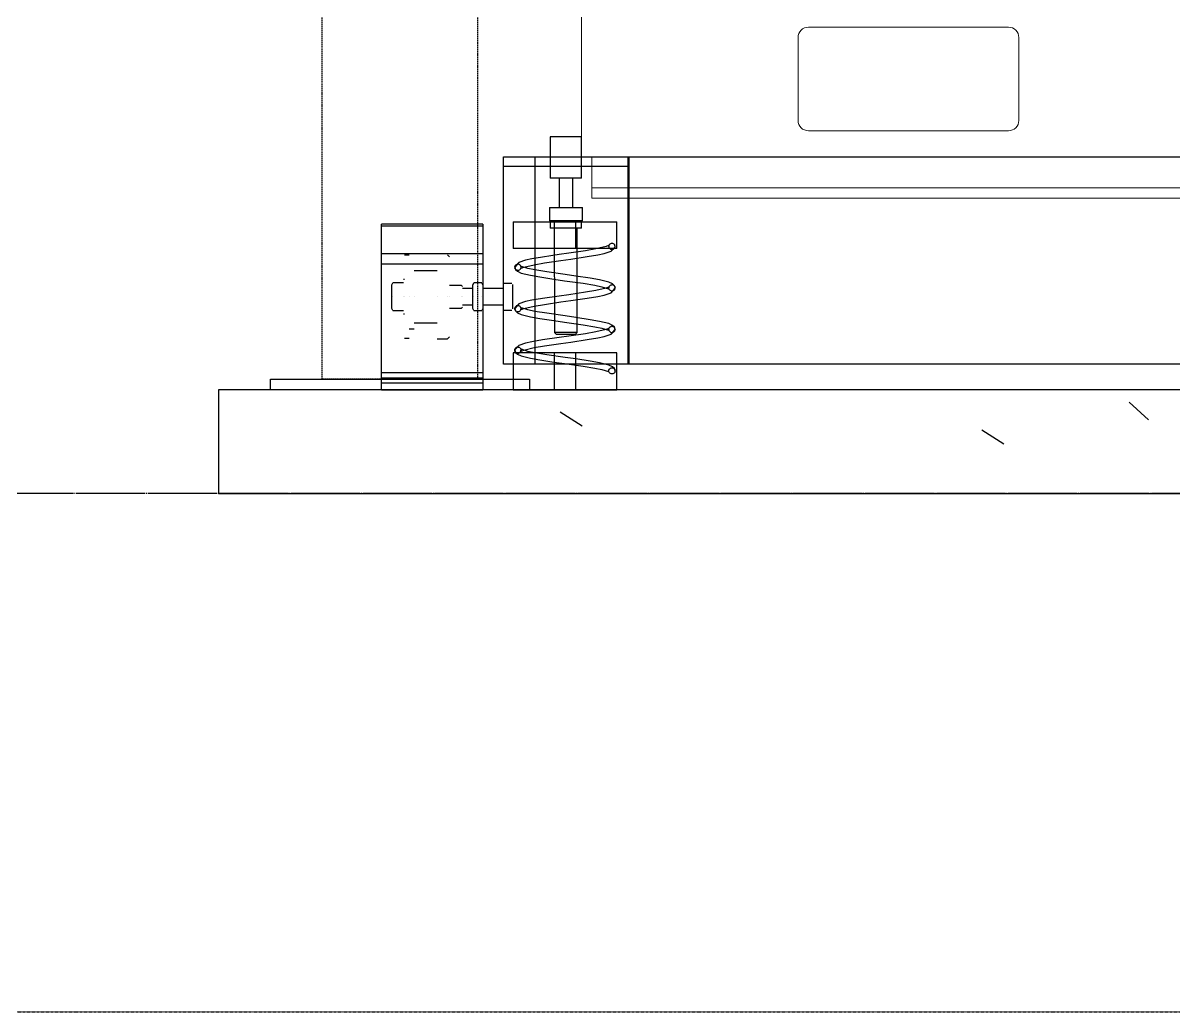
# Model space of a CAD drawing. Extents: x -76427 to 292734, y -42117 to 131250.
# Drawn here: x 11161 to 12272, y -39555 to -38601 of the extents above; entities that cross this region are included whole.
import ezdxf
from ezdxf.xclip import XClip

# ---------------------------------------------------------------- set-up
doc = ezdxf.new("R2010")
doc.units = 0
doc.header["$LTSCALE"] = 10
doc.header["$XCLIPFRAME"] = 2
for name, pattern in [('TPH12-SEC-@E$0$CENTERK5', [6.916, 6.667, -0.083, 0.083, -0.083]), ('TPH12-SEC-@E$0$DOTK1', [0.1, 0.05, -0.05]), ('XFM7P10PV$0$HIDDEN', [0.375, 0.25, -0.125]), ('XFM7P10PV-200K$0$HIDDEN', [0.375, 0.25, -0.125])]:
    doc.linetypes.add(name, pattern=pattern)
for name, color, linetype in [('TPH12-SEC-@E$0$H-SIN', 252, 'TPH12-SEC-@E$0$CENTERK5'), ('TPH12-SEC-@E$0$SUGATAD', 252, 'TPH12-SEC-@E$0$DOTK1'), ('XFM7P10PV$0$A-FLOR', 252, 'Continuous'), ('XFM7P10PV$0$AP5B-SM-08-FNN-300-A(B)-LB1$0$0-支架', 252, 'Continuous'), ('XFM7P10PV$0$M-EXH-EQPM', 252, 'Continuous'), ('XFM7P10PV-200K$0$A-FLOR', 192, 'Continuous'), ('XFM7P10PV-200K$0$AP5B-SM-08-FNN-300-A(B)-LB1$0$0-支架', 7, 'Continuous'), ('XFM7P10PV-200K$0$M-EXH-EQPM', 22, 'Continuous')]:
    doc.layers.add(name, color=color, linetype=linetype)
doc.layers.add('XFM7P10PV$0$PV-EQ(50K)', color=252, linetype='Continuous', lineweight=9)
doc.layers.add('XFM7P10PV-200K$0$PV-EQ(50K)', color=22, linetype='Continuous', lineweight=9)

# ---------------------------------------------------------------- blocks, each defined once
blk = doc.blocks.new('TPH12-SEC-@E')
at = {"layer": 'TPH12-SEC-@E$0$H-SIN'}
blk.add_line((298929.6, 383500), (18729.6, 383500), dxfattribs=at)
at = {"layer": 'TPH12-SEC-@E$0$SUGATAD', "ltscale": 0.5}
blk.add_line((40050, 383000), (46650, 383000), dxfattribs=at)
blk = doc.blocks.new('XFM7P10PV-200K$0$A$Cf6a59fa3')
for p, q in [((4.5, 40), (4.5, 206)), ((223.5, 165), (416.5, 165)), ((213.5, 75), (213.5, 155)), ((426.5, 155), (426.5, 75)), ((416.5, 65), (223.5, 65)), ((2854.5, 40), (4.5, 40)), ((14.5, 10), (14.5, 40)), ((14.5, 10), (14.5, 0)), ((2844.5, 10), (14.5, 10)), ((2844.5, 0), (14.5, 0))]:
    blk.add_line(p, q)
for centre, start, end in [((223.5, 155), 90, 180), ((416.5, 155), 0, 90), ((223.5, 75), 180, 270), ((416.5, 75), 270, 0)]:
    blk.add_arc(centre, 10, start, end)
blk = doc.blocks.new('XFM7P10PV-200K$0$A$C670e2f6c')
at = {"layer": 'XFM7P10PV-200K$0$A-FLOR', "linetype": 'Continuous'}
for p, q in [((721.5, 40.1), (740.1, 23.1)), ((172.4, 30.7), (193.6, 17.2)), ((579.2, 13.5), (600.4, 0))]:
    blk.add_line(p, q, dxfattribs=at)
at = {"layer": 'XFM7P10PV-200K$0$M-EXH-EQPM'}
for p, q in [((163, 296.1), (163, 256.1)), ((193, 296.1), (163, 296.1)), ((193, 256.1), (193, 296.1)), ((118, 276.8), (118, 276.8)), ((118, 276.8), (3118, 276.8)), ((118, 76.8), (118, 276.8)), ((118, 267.8), (118, 267.8)), ((118, 267.8), (238, 267.8)), ((148, 276.8), (148, 276.8)), ((148, 276.8), (148, 76.8)), ((238, 276.8), (238, 276.8)), ((238, 76.8), (238, 276.8)), ((238, 267.8), (238, 267.8)), ((239, 76.8), (239, 276.8)), ((239, 276.8), (239, 276.8)), ((193, 256.1), (163, 256.1)), ((171.4, 256.1), (171.4, 228)), ((184.6, 228), (184.6, 256.1)), ((162.1, 228), (162.1, 215.1)), ((162.1, 228), (193.9, 228)), ((193.9, 215.1), (193.9, 228)), ((0, 51.8), (0, 211.8)), ((0, 211.8), (0, 211.8)), ((98, 211.8), (0, 211.8)), ((98, 211.8), (98, 211.8)), ((98, 211.8), (98, 51.8)), ((127.1, 214.2), (127.1, 188.3)), ((127.1, 214.2), (227.1, 214.2)), ((193.9, 215.1), (162.1, 215.1)), ((164.2, 215.1), (163, 214.5)), ((163, 214.5), (163, 208.1)), ((166.8, 214.2), (167, 107.2)), ((187.5, 188.3), (187.5, 214.2)), ((193, 214.5), (191.8, 215.1)), ((193, 208.1), (193, 214.5)), ((227.1, 188.3), (227.1, 214.2)), ((0, 209.8), (0, 209.8)), ((98, 209.8), (0, 209.8)), ((98, 209.8), (98, 209.8)), ((193, 208.1), (163, 208.1)), ((189, 107.2), (189, 208.1)), ((216.9, 190.2), (206.8, 187.9)), ((219.9, 191.5), (216.9, 190.2)), ((219.5, 190.3), (219.9, 191.5)), ((219.6, 191.1), (219.5, 190.3)), ((219.5, 190.3), (219.6, 189.5)), ((219.9, 191.8), (219.6, 191.1)), ((219.6, 189.5), (219.9, 188.8)), ((220.3, 192.4), (219.9, 191.8)), ((219.9, 191.5), (219.9, 191.5)), ((219.9, 188.8), (220.3, 188.2)), ((221, 192.9), (220.3, 192.4)), ((221.7, 193.2), (221, 192.9)), ((222.5, 193.3), (221.7, 193.2)), ((221.7, 185.7), (225.5, 190.1)), ((223.2, 193.2), (222.5, 193.3)), ((224, 192.9), (223.2, 193.2)), ((224.6, 192.4), (224, 192.9)), ((225.1, 191.8), (224.6, 192.4)), ((224.6, 188.2), (225.1, 188.8)), ((225.4, 191.1), (225.1, 191.8)), ((225.1, 188.8), (225.4, 189.5)), ((225.5, 190.3), (225.4, 191.1)), ((225.4, 189.5), (225.5, 190.3)), ((225.5, 190.1), (225.5, 190.3)), ((0, 183.3), (0, 183.3)), ((98, 183.3), (0, 183.3)), ((26.7, 181.8), (22.2, 181.8)), ((65.7, 180.3), (63.7, 182.3)), ((98, 183.3), (98, 183.3)), ((227.1, 188.3), (127.1, 188.3)), ((145.3, 178.4), (139.2, 177.1)), ((155.5, 180.1), (145.3, 178.4)), ((171.5, 182.5), (155.5, 180.1)), ((180.9, 183.8), (171.5, 182.5)), ((173.3, 176.8), (182.7, 178.1)), ((196.8, 186.2), (180.9, 183.8)), ((182.7, 178.1), (198.7, 180.5)), ((206.8, 187.9), (196.8, 186.2)), ((198.7, 180.5), (208.9, 182.2)), ((208.9, 182.2), (215, 183.5)), ((215, 183.5), (221.7, 185.7)), ((220.3, 188.2), (221, 187.7)), ((221, 187.7), (221.7, 187.4)), ((221.7, 187.4), (222.5, 187.3)), ((222.5, 187.3), (223.2, 187.4)), ((223.2, 187.4), (224, 187.7)), ((224, 187.7), (224.6, 188.2)), ((98, 173.3), (0, 173.3)), ((53.7, 166.8), (31.7, 166.8)), ((132.5, 174.9), (128.7, 170.5)), ((128.7, 170.3), (128.8, 171.1)), ((128.7, 170.5), (128.7, 170.3)), ((128.7, 170.3), (128.8, 169.5)), ((128.7, 170.3), (129.4, 168.1)), ((129.1, 171.8), (128.8, 171.1)), ((129.1, 168.8), (128.8, 169.5)), ((129.1, 171.8), (129.6, 172.4)), ((129.6, 168.2), (129.1, 168.8)), ((129.4, 168.1), (131.2, 166.4)), ((129.6, 172.4), (130.2, 172.9)), ((130.2, 167.7), (129.6, 168.2)), ((130.2, 172.9), (131, 173.2)), ((131, 167.4), (130.2, 167.7)), ((131.7, 173.3), (131, 173.2)), ((131, 167.4), (131.7, 167.3)), ((132.5, 173.2), (131.7, 173.3)), ((131.7, 167.3), (132.5, 167.4)), ((139.2, 177.1), (132.5, 174.9)), ((132.5, 173.2), (133.2, 172.9)), ((132.5, 167.4), (133.2, 167.7)), ((133.2, 172.9), (133.9, 172.4)), ((133.9, 168.2), (133.2, 167.7)), ((134.3, 171.8), (133.9, 172.4)), ((133.9, 168.2), (134.3, 168.8)), ((134.6, 171.1), (134.3, 171.8)), ((134.3, 169.1), (137.3, 170.4)), ((134.7, 170.3), (134.3, 169.1)), ((134.3, 168.8), (134.6, 169.5)), ((134.3, 169.1), (134.3, 169.1)), ((134.6, 171.1), (134.7, 170.3)), ((134.7, 170.3), (134.6, 169.5)), ((135.1, 171.1), (134.7, 170.3)), ((141.4, 169.1), (135.1, 171.1)), ((137.3, 170.4), (147.4, 172.7)), ((148.1, 167.7), (141.4, 169.1)), ((147.4, 172.7), (157.4, 174.4)), ((159.5, 165.9), (148.1, 167.7)), ((157.4, 174.4), (173.3, 176.8)), ((22.2, 158.5), (21.3, 158.5)), ((131.2, 166.4), (134.9, 164.7)), ((134.9, 164.7), (143.9, 162.5)), ((143.9, 162.5), (152.8, 160.9)), ((152.8, 160.9), (166.5, 158.8)), ((177.4, 163.3), (159.5, 165.9)), ((166.5, 158.8), (176.8, 157.3)), ((176.8, 157.3), (194.7, 154.8)), ((187.7, 161.8), (177.4, 163.3)), ((201.4, 159.7), (187.7, 161.8)), ((210.3, 158.1), (201.4, 159.7)), ((219.3, 155.9), (210.3, 158.1)), ((223, 154.2), (219.3, 155.9)), ((10, 153.2), (11, 155.2)), ((10, 130.4), (10, 153.2)), ((21.3, 155.2), (11, 155.2)), ((77.2, 152.8), (65.7, 152.8)), ((78.2, 151.8), (77.2, 152.8)), ((88.2, 149.8), (78.2, 149.8)), ((88.2, 153.1), (89.2, 155.3)), ((88.2, 130.5), (88.2, 153.1)), ((96.9, 155.3), (89.2, 155.3)), ((96.9, 155.3), (98, 153.1)), ((118.1, 149.8), (98, 149.8)), ((125.8, 154.6), (118.1, 154.6)), ((126.8, 130.1), (126.8, 153.6)), ((196.8, 146.2), (180.9, 143.8)), ((194.7, 154.8), (206.1, 152.9)), ((206.8, 147.9), (196.8, 146.2)), ((206.1, 152.9), (212.8, 151.5)), ((216.9, 150.2), (206.8, 147.9)), ((212.8, 151.5), (219.1, 149.6)), ((215, 143.5), (221.7, 145.7)), ((219.9, 151.5), (216.9, 150.2)), ((219.1, 149.6), (219.5, 150.3)), ((219.5, 150.3), (219.9, 151.5)), ((219.6, 151.1), (219.5, 150.3)), ((219.6, 149.5), (219.5, 150.3)), ((219.6, 151.1), (219.9, 151.8)), ((219.6, 149.5), (219.9, 148.8)), ((219.9, 151.8), (220.3, 152.4)), ((219.9, 151.5), (219.9, 151.5)), ((219.9, 148.8), (220.3, 148.2)), ((221, 152.9), (220.3, 152.4)), ((221, 147.7), (220.3, 148.2)), ((221, 152.9), (221.7, 153.2)), ((221.7, 147.4), (221, 147.7)), ((221.7, 153.2), (222.5, 153.3)), ((221.7, 145.7), (225.5, 150.1)), ((221.7, 147.4), (222.5, 147.3)), ((223.2, 153.2), (222.5, 153.3)), ((223.2, 147.4), (222.5, 147.3)), ((224.8, 152.5), (223, 154.2)), ((223.2, 153.2), (224, 152.9)), ((224, 147.7), (223.2, 147.4)), ((224, 152.9), (224.6, 152.4)), ((224, 147.7), (224.6, 148.2)), ((224.6, 152.4), (225.1, 151.8)), ((224.6, 148.2), (225.1, 148.8)), ((225.5, 150.3), (224.8, 152.5)), ((225.1, 151.8), (225.4, 151.1)), ((225.1, 148.8), (225.4, 149.5)), ((225.4, 151.1), (225.5, 150.3)), ((225.4, 149.5), (225.5, 150.3)), ((225.5, 150.1), (225.5, 150.3)), ((11, 141.8), (11, 141.8)), ((21.3, 141.8), (21.3, 141.8)), ((22.2, 141.8), (22.2, 141.8)), ((26.7, 141.8), (26.7, 141.8)), ((31.7, 141.8), (31.7, 141.8)), ((53.7, 141.8), (53.7, 141.8)), ((63.7, 141.8), (63.7, 141.8)), ((65.7, 141.8), (65.7, 141.8)), ((77.2, 141.8), (77.2, 141.8)), ((78.2, 141.8), (78.2, 141.8)), ((78.2, 133.9), (88.2, 133.9)), ((88.2, 141.8), (88.2, 141.8)), ((89.2, 141.8), (89.2, 141.8)), ((96.9, 141.8), (96.9, 141.8)), ((98, 141.8), (98, 141.8)), ((98, 133.9), (118.1, 133.9)), ((118.1, 141.8), (118.1, 141.8)), ((132.5, 134.9), (128.7, 130.5)), ((131, 133.2), (131.7, 133.3)), ((132.5, 133.2), (131.7, 133.3)), ((139.2, 137.1), (132.5, 134.9)), ((145.3, 138.4), (139.2, 137.1)), ((155.5, 140.1), (145.3, 138.4)), ((147.4, 132.7), (157.4, 134.4)), ((171.5, 142.5), (155.5, 140.1)), ((157.4, 134.4), (173.3, 136.8)), ((180.9, 143.8), (171.5, 142.5)), ((173.3, 136.8), (182.7, 138.1)), ((182.7, 138.1), (198.7, 140.5)), ((198.7, 140.5), (208.9, 142.2)), ((208.9, 142.2), (215, 143.5)), ((11, 128.4), (10, 130.4)), ((11, 128.4), (21.3, 128.4)), ((21.3, 125.2), (22.2, 125.2)), ((65.7, 130.8), (77.2, 130.8)), ((77.2, 130.8), (78.2, 131.8)), ((89.2, 128.4), (88.2, 130.5)), ((89.2, 128.4), (96.9, 128.4)), ((98, 130.5), (96.9, 128.4)), ((118.1, 129), (125.8, 129)), ((128.7, 130.3), (128.8, 131.1)), ((128.7, 130.5), (128.7, 130.3)), ((128.7, 130.3), (129.4, 128.1)), ((128.8, 129.5), (128.7, 130.3)), ((129.1, 131.8), (128.8, 131.1)), ((129.1, 128.8), (128.8, 129.5)), ((129.6, 132.4), (129.1, 131.8)), ((129.1, 128.8), (129.6, 128.2)), ((129.4, 128.1), (131.2, 126.4)), ((129.6, 132.4), (130.2, 132.9)), ((129.6, 128.2), (130.2, 127.7)), ((131, 133.2), (130.2, 132.9)), ((130.2, 127.7), (131, 127.4)), ((131.7, 127.3), (131, 127.4)), ((131.2, 126.4), (134.9, 124.7)), ((132.5, 127.4), (131.7, 127.3)), ((132.5, 133.2), (133.2, 132.9)), ((133.2, 127.7), (132.5, 127.4)), ((133.2, 132.9), (133.9, 132.4)), ((133.9, 128.2), (133.2, 127.7)), ((134.3, 131.8), (133.9, 132.4)), ((133.9, 128.2), (134.3, 128.8)), ((134.6, 131.1), (134.3, 131.8)), ((134.3, 129.1), (137.3, 130.4)), ((134.7, 130.3), (134.3, 129.1)), ((134.3, 128.8), (134.6, 129.5)), ((134.3, 129.1), (134.3, 129.1)), ((134.6, 131.1), (134.7, 130.3)), ((134.7, 130.3), (134.6, 129.5)), ((135.1, 131.1), (134.7, 130.3)), ((134.9, 124.7), (143.9, 122.5)), ((141.4, 129.1), (135.1, 131.1)), ((137.3, 130.4), (147.4, 132.7)), ((148.1, 127.7), (141.4, 129.1)), ((143.9, 122.5), (152.8, 120.9)), ((159.5, 125.9), (148.1, 127.7)), ((177.4, 123.3), (159.5, 125.9)), ((187.7, 121.8), (177.4, 123.3)), ((31.7, 116.8), (53.7, 116.8)), ((152.8, 120.9), (166.5, 118.8)), ((166.5, 118.8), (176.8, 117.3)), ((176.8, 117.3), (194.7, 114.8)), ((201.4, 119.7), (187.7, 121.8)), ((194.7, 114.8), (206.1, 112.9)), ((210.3, 118.1), (201.4, 119.7)), ((206.1, 112.9), (212.8, 111.5)), ((219.3, 115.9), (210.3, 118.1)), ((212.8, 111.5), (219.1, 109.6)), ((219.9, 111.5), (216.9, 110.2)), ((223, 114.2), (219.3, 115.9)), ((219.5, 110.3), (219.9, 111.5)), ((219.5, 110.3), (219.6, 111.1)), ((219.9, 111.8), (219.6, 111.1)), ((219.9, 111.8), (220.3, 112.4)), ((219.9, 111.5), (219.9, 111.5)), ((221, 112.9), (220.3, 112.4)), ((221, 112.9), (221.7, 113.2)), ((222.5, 113.3), (221.7, 113.2)), ((222.5, 113.3), (223.2, 113.2)), ((224.8, 112.5), (223, 114.2)), ((223.2, 113.2), (224, 112.9)), ((224, 112.9), (224.6, 112.4)), ((225.1, 111.8), (224.6, 112.4)), ((225.5, 110.3), (224.8, 112.5)), ((225.4, 111.1), (225.1, 111.8)), ((225.5, 110.3), (225.4, 111.1)), ((22.2, 101.8), (26.7, 101.8)), ((26.7, 110.8), (31.7, 110.8)), ((53.7, 101.3), (63.7, 101.3)), ((63.7, 101.3), (65.7, 103.3)), ((155.5, 100.1), (145.3, 98.4)), ((171.5, 102.5), (155.5, 100.1)), ((167, 107.2), (168.9, 105.3)), ((189, 107.2), (167, 107.2)), ((187.1, 105.3), (168.9, 105.3)), ((180.9, 103.8), (171.5, 102.5)), ((196.8, 106.2), (180.9, 103.8)), ((182.7, 98.1), (198.7, 100.5)), ((187.1, 105.3), (189, 107.2)), ((206.8, 107.9), (196.8, 106.2)), ((198.7, 100.5), (208.9, 102.2)), ((216.9, 110.2), (206.8, 107.9)), ((208.9, 102.2), (215, 103.5)), ((215, 103.5), (221.7, 105.7)), ((219.1, 109.6), (219.5, 110.3)), ((219.5, 110.3), (219.6, 109.5)), ((219.6, 109.5), (219.9, 108.8)), ((220.3, 108.2), (219.9, 108.8)), ((220.3, 108.2), (221, 107.7)), ((221, 107.7), (221.7, 107.4)), ((221.7, 105.7), (225.5, 110.1)), ((221.7, 107.4), (222.5, 107.3)), ((222.5, 107.3), (223.2, 107.4)), ((224, 107.7), (223.2, 107.4)), ((224.6, 108.2), (224, 107.7)), ((225.1, 108.8), (224.6, 108.2)), ((225.1, 108.8), (225.4, 109.5)), ((225.5, 110.3), (225.4, 109.5)), ((225.5, 110.1), (225.5, 110.3)), ((132.5, 94.9), (128.7, 90.5)), ((128.7, 90.3), (128.8, 91.1)), ((128.7, 90.5), (128.7, 90.3)), ((128.7, 90.3), (129.4, 88.1)), ((128.8, 89.5), (128.7, 90.3)), ((128.8, 91.1), (129.1, 91.8)), ((129.1, 88.8), (128.8, 89.5)), ((129.6, 92.4), (129.1, 91.8)), ((130.2, 92.9), (129.6, 92.4)), ((131, 93.2), (130.2, 92.9)), ((131.7, 93.3), (131, 93.2)), ((131.7, 93.3), (132.5, 93.2)), ((139.2, 97.1), (132.5, 94.9)), ((132.5, 93.2), (133.2, 92.9)), ((133.9, 92.4), (133.2, 92.9)), ((133.9, 92.4), (134.3, 91.8)), ((134.3, 91.8), (134.6, 91.1)), ((134.3, 89.1), (137.3, 90.4)), ((134.7, 90.3), (134.3, 89.1)), ((134.3, 88.8), (134.6, 89.5)), ((134.3, 89.1), (134.3, 89.1)), ((134.6, 91.1), (134.7, 90.3)), ((134.6, 89.5), (134.7, 90.3)), ((135.1, 91.1), (134.7, 90.3)), ((141.4, 89.1), (135.1, 91.1)), ((137.3, 90.4), (147.4, 92.7)), ((145.3, 98.4), (139.2, 97.1)), ((148.1, 87.7), (141.4, 89.1)), ((147.4, 92.7), (157.4, 94.4)), ((157.4, 94.4), (173.3, 96.8)), ((173.3, 96.8), (182.7, 98.1)), ((127.1, 87.8), (127.1, 51.8)), ((227.1, 87.8), (127.1, 87.8)), ((129.6, 88.2), (129.1, 88.8)), ((129.4, 88.1), (131.2, 86.4)), ((130.2, 87.7), (129.6, 88.2)), ((131, 87.4), (130.2, 87.7)), ((131, 87.4), (131.7, 87.3)), ((131.2, 86.4), (134.9, 84.7)), ((131.7, 87.3), (132.5, 87.4)), ((132.5, 87.4), (133.2, 87.7)), ((133.2, 87.7), (133.9, 88.2)), ((133.9, 88.2), (134.3, 88.8)), ((134.9, 84.7), (143.9, 82.5)), ((143.9, 82.5), (152.8, 80.9)), ((159.5, 85.9), (148.1, 87.7)), ((152.8, 80.9), (166.5, 78.8)), ((177.4, 83.3), (159.5, 85.9)), ((166.5, 78.8), (176.8, 77.3)), ((166.8, 87.8), (166.8, 51.8)), ((187.7, 81.8), (177.4, 83.3)), ((187.5, 51.8), (187.5, 87.8)), ((201.4, 79.7), (187.7, 81.8)), ((210.3, 78.1), (201.4, 79.7)), ((219.3, 75.9), (210.3, 78.1)), ((227.1, 51.8), (227.1, 87.8)), ((98, 68.3), (0, 68.3)), ((118, 76.8), (118, 76.8)), ((3118, 76.8), (118, 76.8)), ((148, 76.8), (148, 76.8)), ((176.8, 77.3), (194.7, 74.8)), ((194.7, 74.8), (206.1, 72.9)), ((206.1, 72.9), (212.8, 71.5)), ((212.8, 71.5), (219.1, 69.6)), ((219.1, 69.6), (219.5, 70.3)), ((223, 74.2), (219.3, 75.9)), ((219.5, 70.3), (219.6, 71.1)), ((219.6, 69.5), (219.5, 70.3)), ((219.6, 71.1), (219.9, 71.8)), ((219.9, 68.8), (219.6, 69.5)), ((219.9, 71.8), (220.3, 72.4)), ((220.3, 68.2), (219.9, 68.8)), ((220.3, 72.4), (221, 72.9)), ((221, 67.7), (220.3, 68.2)), ((221, 72.9), (221.7, 73.2)), ((221.7, 67.4), (221, 67.7)), ((221.7, 73.2), (222.5, 73.3)), ((222.5, 67.3), (221.7, 67.4)), ((222.5, 73.3), (223.2, 73.2)), ((223.2, 67.4), (222.5, 67.3)), ((224.8, 72.5), (223, 74.2)), ((223.2, 73.2), (224, 72.9)), ((224, 67.7), (223.2, 67.4)), ((224, 72.9), (224.6, 72.4)), ((224.6, 68.2), (224, 67.7)), ((224.6, 72.4), (225.1, 71.8)), ((225.1, 68.8), (224.6, 68.2)), ((225.5, 70.3), (224.8, 72.5)), ((225.1, 71.8), (225.4, 71.1)), ((225.4, 69.5), (225.1, 68.8)), ((225.4, 71.1), (225.5, 70.3)), ((225.5, 70.3), (225.4, 69.5)), ((238, 76.8), (238, 76.8)), ((239, 76.8), (239, 76.8)), ((98, 63.3), (0, 63.3)), ((0, 58.3), (0, 58.3)), ((98, 58.3), (0, 58.3)), ((98, 58.3), (98, 58.3)), ((0, 51.8), (0, 51.8)), ((98, 51.8), (0, 51.8)), ((98, 51.8), (98, 51.8)), ((227.1, 51.8), (127.1, 51.8))]:
    blk.add_line(p, q, dxfattribs=at)
blk = doc.blocks.new('XFM7P10PV-200K')
at = {"layer": 'XFM7P10PV-200K$0$AP5B-SM-08-FNN-300-A(B)-LB1$0$0-支架', "linetype": 'XFM7P10PV-200K$0$HIDDEN', "ltscale": 0.5, "elevation": 0}
blk.add_lwpolyline([(11450.1, -36454.6), (11600, -36454.6), (11600, -38944.1), (11450.1, -38944.1)], close=True, dxfattribs=at)
at = {"layer": 'XFM7P10PV-200K$0$AP5B-SM-08-FNN-300-A(B)-LB1$0$0-支架'}
for points in [[(11650.1, -38954.6), (11400.1, -38954.6), (11400.1, -38944.1), (11650.1, -38944.1)], [(14859, -38954.6), (11350.1, -38954.6), (11350.1, -39054.6), (14859, -39054.6)]]:
    blk.add_lwpolyline(points, close=True, dxfattribs=at)
blk.add_blockref('XFM7P10PV-200K$0$A$C670e2f6c', (11507.1, -39006.5))
at = {"layer": 'XFM7P10PV-200K$0$PV-EQ(50K)'}
blk.add_blockref('XFM7P10PV-200K$0$A$Cf6a59fa3', (11695.6, -38769.6), dxfattribs=at)
blk = doc.blocks.new('XFM7P10PV$0$A$Cf6a59fa3')
for p, q in [((4.5, 40), (4.5, 206)), ((223.5, 165), (416.5, 165)), ((213.5, 75), (213.5, 155)), ((426.5, 155), (426.5, 75)), ((416.5, 65), (223.5, 65)), ((2854.5, 40), (4.5, 40)), ((14.5, 10), (14.5, 40)), ((14.5, 10), (14.5, 0)), ((2844.5, 10), (14.5, 10)), ((2844.5, 0), (14.5, 0))]:
    blk.add_line(p, q)
for centre, start, end in [((223.5, 155), 90, 180), ((416.5, 155), 0, 90), ((223.5, 75), 180, 270), ((416.5, 75), 270, 0)]:
    blk.add_arc(centre, 10, start, end)
blk = doc.blocks.new('XFM7P10PV$0$A$C670e2f6c')
at = {"layer": 'XFM7P10PV$0$A-FLOR', "linetype": 'Continuous'}
for p, q in [((721.5, 40.1), (740.1, 23.1)), ((172.4, 30.7), (193.6, 17.2)), ((579.2, 13.5), (600.4, 0))]:
    blk.add_line(p, q, dxfattribs=at)
at = {"layer": 'XFM7P10PV$0$M-EXH-EQPM'}
for p, q in [((163, 296.1), (163, 256.1)), ((193, 296.1), (163, 296.1)), ((193, 256.1), (193, 296.1)), ((118, 276.8), (118, 276.8)), ((118, 276.8), (3118, 276.8)), ((118, 76.8), (118, 276.8)), ((118, 267.8), (118, 267.8)), ((118, 267.8), (238, 267.8)), ((148, 276.8), (148, 276.8)), ((148, 276.8), (148, 76.8)), ((238, 276.8), (238, 276.8)), ((238, 76.8), (238, 276.8)), ((238, 267.8), (238, 267.8)), ((239, 76.8), (239, 276.8)), ((239, 276.8), (239, 276.8)), ((193, 256.1), (163, 256.1)), ((171.4, 256.1), (171.4, 228)), ((184.6, 228), (184.6, 256.1)), ((162.1, 228), (162.1, 215.1)), ((162.1, 228), (193.9, 228)), ((193.9, 215.1), (193.9, 228)), ((0, 51.8), (0, 211.8)), ((0, 211.8), (0, 211.8)), ((98, 211.8), (0, 211.8)), ((98, 211.8), (98, 211.8)), ((98, 211.8), (98, 51.8)), ((127.1, 214.2), (127.1, 188.3)), ((127.1, 214.2), (227.1, 214.2)), ((193.9, 215.1), (162.1, 215.1)), ((164.2, 215.1), (163, 214.5)), ((163, 214.5), (163, 208.1)), ((166.8, 214.2), (167, 107.2)), ((187.5, 188.3), (187.5, 214.2)), ((193, 214.5), (191.8, 215.1)), ((193, 208.1), (193, 214.5)), ((227.1, 188.3), (227.1, 214.2)), ((0, 209.8), (0, 209.8)), ((98, 209.8), (0, 209.8)), ((98, 209.8), (98, 209.8)), ((193, 208.1), (163, 208.1)), ((189, 107.2), (189, 208.1)), ((216.9, 190.2), (206.8, 187.9)), ((219.9, 191.5), (216.9, 190.2)), ((219.5, 190.3), (219.9, 191.5)), ((219.6, 191.1), (219.5, 190.3)), ((219.5, 190.3), (219.6, 189.5)), ((219.9, 191.8), (219.6, 191.1)), ((219.6, 189.5), (219.9, 188.8)), ((220.3, 192.4), (219.9, 191.8)), ((219.9, 191.5), (219.9, 191.5)), ((219.9, 188.8), (220.3, 188.2)), ((221, 192.9), (220.3, 192.4)), ((221.7, 193.2), (221, 192.9)), ((222.5, 193.3), (221.7, 193.2)), ((221.7, 185.7), (225.5, 190.1)), ((223.2, 193.2), (222.5, 193.3)), ((224, 192.9), (223.2, 193.2)), ((224.6, 192.4), (224, 192.9)), ((225.1, 191.8), (224.6, 192.4)), ((224.6, 188.2), (225.1, 188.8)), ((225.4, 191.1), (225.1, 191.8)), ((225.1, 188.8), (225.4, 189.5)), ((225.5, 190.3), (225.4, 191.1)), ((225.4, 189.5), (225.5, 190.3)), ((225.5, 190.1), (225.5, 190.3)), ((0, 183.3), (0, 183.3)), ((98, 183.3), (0, 183.3)), ((26.7, 181.8), (22.2, 181.8)), ((65.7, 180.3), (63.7, 182.3)), ((98, 183.3), (98, 183.3)), ((227.1, 188.3), (127.1, 188.3)), ((145.3, 178.4), (139.2, 177.1)), ((155.5, 180.1), (145.3, 178.4)), ((171.5, 182.5), (155.5, 180.1)), ((180.9, 183.8), (171.5, 182.5)), ((173.3, 176.8), (182.7, 178.1)), ((196.8, 186.2), (180.9, 183.8)), ((182.7, 178.1), (198.7, 180.5)), ((206.8, 187.9), (196.8, 186.2)), ((198.7, 180.5), (208.9, 182.2)), ((208.9, 182.2), (215, 183.5)), ((215, 183.5), (221.7, 185.7)), ((220.3, 188.2), (221, 187.7)), ((221, 187.7), (221.7, 187.4)), ((221.7, 187.4), (222.5, 187.3)), ((222.5, 187.3), (223.2, 187.4)), ((223.2, 187.4), (224, 187.7)), ((224, 187.7), (224.6, 188.2)), ((98, 173.3), (0, 173.3)), ((53.7, 166.8), (31.7, 166.8)), ((132.5, 174.9), (128.7, 170.5)), ((128.7, 170.3), (128.8, 171.1)), ((128.7, 170.5), (128.7, 170.3)), ((128.7, 170.3), (128.8, 169.5)), ((128.7, 170.3), (129.4, 168.1)), ((129.1, 171.8), (128.8, 171.1)), ((129.1, 168.8), (128.8, 169.5)), ((129.1, 171.8), (129.6, 172.4)), ((129.6, 168.2), (129.1, 168.8)), ((129.4, 168.1), (131.2, 166.4)), ((129.6, 172.4), (130.2, 172.9)), ((130.2, 167.7), (129.6, 168.2)), ((130.2, 172.9), (131, 173.2)), ((131, 167.4), (130.2, 167.7)), ((131.7, 173.3), (131, 173.2)), ((131, 167.4), (131.7, 167.3)), ((132.5, 173.2), (131.7, 173.3)), ((131.7, 167.3), (132.5, 167.4)), ((139.2, 177.1), (132.5, 174.9)), ((132.5, 173.2), (133.2, 172.9)), ((132.5, 167.4), (133.2, 167.7)), ((133.2, 172.9), (133.9, 172.4)), ((133.9, 168.2), (133.2, 167.7)), ((134.3, 171.8), (133.9, 172.4)), ((133.9, 168.2), (134.3, 168.8)), ((134.6, 171.1), (134.3, 171.8)), ((134.3, 169.1), (137.3, 170.4)), ((134.7, 170.3), (134.3, 169.1)), ((134.3, 168.8), (134.6, 169.5)), ((134.3, 169.1), (134.3, 169.1)), ((134.6, 171.1), (134.7, 170.3)), ((134.7, 170.3), (134.6, 169.5)), ((135.1, 171.1), (134.7, 170.3)), ((141.4, 169.1), (135.1, 171.1)), ((137.3, 170.4), (147.4, 172.7)), ((148.1, 167.7), (141.4, 169.1)), ((147.4, 172.7), (157.4, 174.4)), ((159.5, 165.9), (148.1, 167.7)), ((157.4, 174.4), (173.3, 176.8)), ((22.2, 158.5), (21.3, 158.5)), ((131.2, 166.4), (134.9, 164.7)), ((134.9, 164.7), (143.9, 162.5)), ((143.9, 162.5), (152.8, 160.9)), ((152.8, 160.9), (166.5, 158.8)), ((177.4, 163.3), (159.5, 165.9)), ((166.5, 158.8), (176.8, 157.3)), ((176.8, 157.3), (194.7, 154.8)), ((187.7, 161.8), (177.4, 163.3)), ((201.4, 159.7), (187.7, 161.8)), ((210.3, 158.1), (201.4, 159.7)), ((219.3, 155.9), (210.3, 158.1)), ((223, 154.2), (219.3, 155.9)), ((10, 153.2), (11, 155.2)), ((10, 130.4), (10, 153.2)), ((21.3, 155.2), (11, 155.2)), ((77.2, 152.8), (65.7, 152.8)), ((78.2, 151.8), (77.2, 152.8)), ((88.2, 149.8), (78.2, 149.8)), ((88.2, 153.1), (89.2, 155.3)), ((88.2, 130.5), (88.2, 153.1)), ((96.9, 155.3), (89.2, 155.3)), ((96.9, 155.3), (98, 153.1)), ((118.1, 149.8), (98, 149.8)), ((125.8, 154.6), (118.1, 154.6)), ((126.8, 130.1), (126.8, 153.6)), ((196.8, 146.2), (180.9, 143.8)), ((194.7, 154.8), (206.1, 152.9)), ((206.8, 147.9), (196.8, 146.2)), ((206.1, 152.9), (212.8, 151.5)), ((216.9, 150.2), (206.8, 147.9)), ((212.8, 151.5), (219.1, 149.6)), ((215, 143.5), (221.7, 145.7)), ((219.9, 151.5), (216.9, 150.2)), ((219.1, 149.6), (219.5, 150.3)), ((219.5, 150.3), (219.9, 151.5)), ((219.6, 151.1), (219.5, 150.3)), ((219.6, 149.5), (219.5, 150.3)), ((219.6, 151.1), (219.9, 151.8)), ((219.6, 149.5), (219.9, 148.8)), ((219.9, 151.8), (220.3, 152.4)), ((219.9, 151.5), (219.9, 151.5)), ((219.9, 148.8), (220.3, 148.2)), ((221, 152.9), (220.3, 152.4)), ((221, 147.7), (220.3, 148.2)), ((221, 152.9), (221.7, 153.2)), ((221.7, 147.4), (221, 147.7)), ((221.7, 153.2), (222.5, 153.3)), ((221.7, 145.7), (225.5, 150.1)), ((221.7, 147.4), (222.5, 147.3)), ((223.2, 153.2), (222.5, 153.3)), ((223.2, 147.4), (222.5, 147.3)), ((224.8, 152.5), (223, 154.2)), ((223.2, 153.2), (224, 152.9)), ((224, 147.7), (223.2, 147.4)), ((224, 152.9), (224.6, 152.4)), ((224, 147.7), (224.6, 148.2)), ((224.6, 152.4), (225.1, 151.8)), ((224.6, 148.2), (225.1, 148.8)), ((225.5, 150.3), (224.8, 152.5)), ((225.1, 151.8), (225.4, 151.1)), ((225.1, 148.8), (225.4, 149.5)), ((225.4, 151.1), (225.5, 150.3)), ((225.4, 149.5), (225.5, 150.3)), ((225.5, 150.1), (225.5, 150.3)), ((11, 141.8), (11, 141.8)), ((21.3, 141.8), (21.3, 141.8)), ((22.2, 141.8), (22.2, 141.8)), ((26.7, 141.8), (26.7, 141.8)), ((31.7, 141.8), (31.7, 141.8)), ((53.7, 141.8), (53.7, 141.8)), ((63.7, 141.8), (63.7, 141.8)), ((65.7, 141.8), (65.7, 141.8)), ((77.2, 141.8), (77.2, 141.8)), ((78.2, 141.8), (78.2, 141.8)), ((78.2, 133.9), (88.2, 133.9)), ((88.2, 141.8), (88.2, 141.8)), ((89.2, 141.8), (89.2, 141.8)), ((96.9, 141.8), (96.9, 141.8)), ((98, 141.8), (98, 141.8)), ((98, 133.9), (118.1, 133.9)), ((118.1, 141.8), (118.1, 141.8)), ((132.5, 134.9), (128.7, 130.5)), ((131, 133.2), (131.7, 133.3)), ((132.5, 133.2), (131.7, 133.3)), ((139.2, 137.1), (132.5, 134.9)), ((145.3, 138.4), (139.2, 137.1)), ((155.5, 140.1), (145.3, 138.4)), ((147.4, 132.7), (157.4, 134.4)), ((171.5, 142.5), (155.5, 140.1)), ((157.4, 134.4), (173.3, 136.8)), ((180.9, 143.8), (171.5, 142.5)), ((173.3, 136.8), (182.7, 138.1)), ((182.7, 138.1), (198.7, 140.5)), ((198.7, 140.5), (208.9, 142.2)), ((208.9, 142.2), (215, 143.5)), ((11, 128.4), (10, 130.4)), ((11, 128.4), (21.3, 128.4)), ((21.3, 125.2), (22.2, 125.2)), ((65.7, 130.8), (77.2, 130.8)), ((77.2, 130.8), (78.2, 131.8)), ((89.2, 128.4), (88.2, 130.5)), ((89.2, 128.4), (96.9, 128.4)), ((98, 130.5), (96.9, 128.4)), ((118.1, 129), (125.8, 129)), ((128.7, 130.3), (128.8, 131.1)), ((128.7, 130.5), (128.7, 130.3)), ((128.7, 130.3), (129.4, 128.1)), ((128.8, 129.5), (128.7, 130.3)), ((129.1, 131.8), (128.8, 131.1)), ((129.1, 128.8), (128.8, 129.5)), ((129.6, 132.4), (129.1, 131.8)), ((129.1, 128.8), (129.6, 128.2)), ((129.4, 128.1), (131.2, 126.4)), ((129.6, 132.4), (130.2, 132.9)), ((129.6, 128.2), (130.2, 127.7)), ((131, 133.2), (130.2, 132.9)), ((130.2, 127.7), (131, 127.4)), ((131.7, 127.3), (131, 127.4)), ((131.2, 126.4), (134.9, 124.7)), ((132.5, 127.4), (131.7, 127.3)), ((132.5, 133.2), (133.2, 132.9)), ((133.2, 127.7), (132.5, 127.4)), ((133.2, 132.9), (133.9, 132.4)), ((133.9, 128.2), (133.2, 127.7)), ((134.3, 131.8), (133.9, 132.4)), ((133.9, 128.2), (134.3, 128.8)), ((134.6, 131.1), (134.3, 131.8)), ((134.3, 129.1), (137.3, 130.4)), ((134.7, 130.3), (134.3, 129.1)), ((134.3, 128.8), (134.6, 129.5)), ((134.3, 129.1), (134.3, 129.1)), ((134.6, 131.1), (134.7, 130.3)), ((134.7, 130.3), (134.6, 129.5)), ((135.1, 131.1), (134.7, 130.3)), ((134.9, 124.7), (143.9, 122.5)), ((141.4, 129.1), (135.1, 131.1)), ((137.3, 130.4), (147.4, 132.7)), ((148.1, 127.7), (141.4, 129.1)), ((143.9, 122.5), (152.8, 120.9)), ((159.5, 125.9), (148.1, 127.7)), ((177.4, 123.3), (159.5, 125.9)), ((187.7, 121.8), (177.4, 123.3)), ((31.7, 116.8), (53.7, 116.8)), ((152.8, 120.9), (166.5, 118.8)), ((166.5, 118.8), (176.8, 117.3)), ((176.8, 117.3), (194.7, 114.8)), ((201.4, 119.7), (187.7, 121.8)), ((194.7, 114.8), (206.1, 112.9)), ((210.3, 118.1), (201.4, 119.7)), ((206.1, 112.9), (212.8, 111.5)), ((219.3, 115.9), (210.3, 118.1)), ((212.8, 111.5), (219.1, 109.6)), ((219.9, 111.5), (216.9, 110.2)), ((223, 114.2), (219.3, 115.9)), ((219.5, 110.3), (219.9, 111.5)), ((219.5, 110.3), (219.6, 111.1)), ((219.9, 111.8), (219.6, 111.1)), ((219.9, 111.8), (220.3, 112.4)), ((219.9, 111.5), (219.9, 111.5)), ((221, 112.9), (220.3, 112.4)), ((221, 112.9), (221.7, 113.2)), ((222.5, 113.3), (221.7, 113.2)), ((222.5, 113.3), (223.2, 113.2)), ((224.8, 112.5), (223, 114.2)), ((223.2, 113.2), (224, 112.9)), ((224, 112.9), (224.6, 112.4)), ((225.1, 111.8), (224.6, 112.4)), ((225.5, 110.3), (224.8, 112.5)), ((225.4, 111.1), (225.1, 111.8)), ((225.5, 110.3), (225.4, 111.1)), ((22.2, 101.8), (26.7, 101.8)), ((26.7, 110.8), (31.7, 110.8)), ((53.7, 101.3), (63.7, 101.3)), ((63.7, 101.3), (65.7, 103.3)), ((155.5, 100.1), (145.3, 98.4)), ((171.5, 102.5), (155.5, 100.1)), ((167, 107.2), (168.9, 105.3)), ((189, 107.2), (167, 107.2)), ((187.1, 105.3), (168.9, 105.3)), ((180.9, 103.8), (171.5, 102.5)), ((196.8, 106.2), (180.9, 103.8)), ((182.7, 98.1), (198.7, 100.5)), ((187.1, 105.3), (189, 107.2)), ((206.8, 107.9), (196.8, 106.2)), ((198.7, 100.5), (208.9, 102.2)), ((216.9, 110.2), (206.8, 107.9)), ((208.9, 102.2), (215, 103.5)), ((215, 103.5), (221.7, 105.7)), ((219.1, 109.6), (219.5, 110.3)), ((219.5, 110.3), (219.6, 109.5)), ((219.6, 109.5), (219.9, 108.8)), ((220.3, 108.2), (219.9, 108.8)), ((220.3, 108.2), (221, 107.7)), ((221, 107.7), (221.7, 107.4)), ((221.7, 105.7), (225.5, 110.1)), ((221.7, 107.4), (222.5, 107.3)), ((222.5, 107.3), (223.2, 107.4)), ((224, 107.7), (223.2, 107.4)), ((224.6, 108.2), (224, 107.7)), ((225.1, 108.8), (224.6, 108.2)), ((225.1, 108.8), (225.4, 109.5)), ((225.5, 110.3), (225.4, 109.5)), ((225.5, 110.1), (225.5, 110.3)), ((132.5, 94.9), (128.7, 90.5)), ((128.7, 90.3), (128.8, 91.1)), ((128.7, 90.5), (128.7, 90.3)), ((128.7, 90.3), (129.4, 88.1)), ((128.8, 89.5), (128.7, 90.3)), ((128.8, 91.1), (129.1, 91.8)), ((129.1, 88.8), (128.8, 89.5)), ((129.6, 92.4), (129.1, 91.8)), ((130.2, 92.9), (129.6, 92.4)), ((131, 93.2), (130.2, 92.9)), ((131.7, 93.3), (131, 93.2)), ((131.7, 93.3), (132.5, 93.2)), ((139.2, 97.1), (132.5, 94.9)), ((132.5, 93.2), (133.2, 92.9)), ((133.9, 92.4), (133.2, 92.9)), ((133.9, 92.4), (134.3, 91.8)), ((134.3, 91.8), (134.6, 91.1)), ((134.3, 89.1), (137.3, 90.4)), ((134.7, 90.3), (134.3, 89.1)), ((134.3, 88.8), (134.6, 89.5)), ((134.3, 89.1), (134.3, 89.1)), ((134.6, 91.1), (134.7, 90.3)), ((134.6, 89.5), (134.7, 90.3)), ((135.1, 91.1), (134.7, 90.3)), ((141.4, 89.1), (135.1, 91.1)), ((137.3, 90.4), (147.4, 92.7)), ((145.3, 98.4), (139.2, 97.1)), ((148.1, 87.7), (141.4, 89.1)), ((147.4, 92.7), (157.4, 94.4)), ((157.4, 94.4), (173.3, 96.8)), ((173.3, 96.8), (182.7, 98.1)), ((127.1, 87.8), (127.1, 51.8)), ((227.1, 87.8), (127.1, 87.8)), ((129.6, 88.2), (129.1, 88.8)), ((129.4, 88.1), (131.2, 86.4)), ((130.2, 87.7), (129.6, 88.2)), ((131, 87.4), (130.2, 87.7)), ((131, 87.4), (131.7, 87.3)), ((131.2, 86.4), (134.9, 84.7)), ((131.7, 87.3), (132.5, 87.4)), ((132.5, 87.4), (133.2, 87.7)), ((133.2, 87.7), (133.9, 88.2)), ((133.9, 88.2), (134.3, 88.8)), ((134.9, 84.7), (143.9, 82.5)), ((143.9, 82.5), (152.8, 80.9)), ((159.5, 85.9), (148.1, 87.7)), ((152.8, 80.9), (166.5, 78.8)), ((177.4, 83.3), (159.5, 85.9)), ((166.5, 78.8), (176.8, 77.3)), ((166.8, 87.8), (166.8, 51.8)), ((187.7, 81.8), (177.4, 83.3)), ((187.5, 51.8), (187.5, 87.8)), ((201.4, 79.7), (187.7, 81.8)), ((210.3, 78.1), (201.4, 79.7)), ((219.3, 75.9), (210.3, 78.1)), ((227.1, 51.8), (227.1, 87.8)), ((98, 68.3), (0, 68.3)), ((118, 76.8), (118, 76.8)), ((3118, 76.8), (118, 76.8)), ((148, 76.8), (148, 76.8)), ((176.8, 77.3), (194.7, 74.8)), ((194.7, 74.8), (206.1, 72.9)), ((206.1, 72.9), (212.8, 71.5)), ((212.8, 71.5), (219.1, 69.6)), ((219.1, 69.6), (219.5, 70.3)), ((223, 74.2), (219.3, 75.9)), ((219.5, 70.3), (219.6, 71.1)), ((219.6, 69.5), (219.5, 70.3)), ((219.6, 71.1), (219.9, 71.8)), ((219.9, 68.8), (219.6, 69.5)), ((219.9, 71.8), (220.3, 72.4)), ((220.3, 68.2), (219.9, 68.8)), ((220.3, 72.4), (221, 72.9)), ((221, 67.7), (220.3, 68.2)), ((221, 72.9), (221.7, 73.2)), ((221.7, 67.4), (221, 67.7)), ((221.7, 73.2), (222.5, 73.3)), ((222.5, 67.3), (221.7, 67.4)), ((222.5, 73.3), (223.2, 73.2)), ((223.2, 67.4), (222.5, 67.3)), ((224.8, 72.5), (223, 74.2)), ((223.2, 73.2), (224, 72.9)), ((224, 67.7), (223.2, 67.4)), ((224, 72.9), (224.6, 72.4)), ((224.6, 68.2), (224, 67.7)), ((224.6, 72.4), (225.1, 71.8)), ((225.1, 68.8), (224.6, 68.2)), ((225.5, 70.3), (224.8, 72.5)), ((225.1, 71.8), (225.4, 71.1)), ((225.4, 69.5), (225.1, 68.8)), ((225.4, 71.1), (225.5, 70.3)), ((225.5, 70.3), (225.4, 69.5)), ((238, 76.8), (238, 76.8)), ((239, 76.8), (239, 76.8)), ((98, 63.3), (0, 63.3)), ((0, 58.3), (0, 58.3)), ((98, 58.3), (0, 58.3)), ((98, 58.3), (98, 58.3)), ((0, 51.8), (0, 51.8)), ((98, 51.8), (0, 51.8)), ((98, 51.8), (98, 51.8)), ((227.1, 51.8), (127.1, 51.8))]:
    blk.add_line(p, q, dxfattribs=at)
blk = doc.blocks.new('XFM7P10PV')
at = {"layer": 'XFM7P10PV$0$AP5B-SM-08-FNN-300-A(B)-LB1$0$0-支架', "linetype": 'XFM7P10PV$0$HIDDEN', "ltscale": 0.5, "elevation": 0}
blk.add_lwpolyline([(11450.1, -36454.6), (11600, -36454.6), (11600, -38944.1), (11450.1, -38944.1)], close=True, dxfattribs=at)
at = {"layer": 'XFM7P10PV$0$AP5B-SM-08-FNN-300-A(B)-LB1$0$0-支架'}
for points in [[(11650.1, -38954.6), (11400.1, -38954.6), (11400.1, -38944.1), (11650.1, -38944.1)], [(14859, -38954.6), (11350.1, -38954.6), (11350.1, -39054.6), (14859, -39054.6)]]:
    blk.add_lwpolyline(points, close=True, dxfattribs=at)
blk.add_blockref('XFM7P10PV$0$A$C670e2f6c', (11507.1, -39006.5))
at = {"layer": 'XFM7P10PV$0$PV-EQ(50K)'}
blk.add_blockref('XFM7P10PV$0$A$Cf6a59fa3', (11695.6, -38769.6), dxfattribs=at)

msp = doc.modelspace()

# ---------------------------------------------------------------- block references
for name in ['XFM7P10PV', 'XFM7P10PV-200K']:
    msp.add_blockref(name, (0, 0))
ref = msp.add_blockref('TPH12-SEC-@E', (-29200, -422554.6))
XClip(ref).set_block_clipping_path([(33964.7926547826, 380750.0000000001), (50300, 392150)])

doc.saveas('drawing.dxf')
